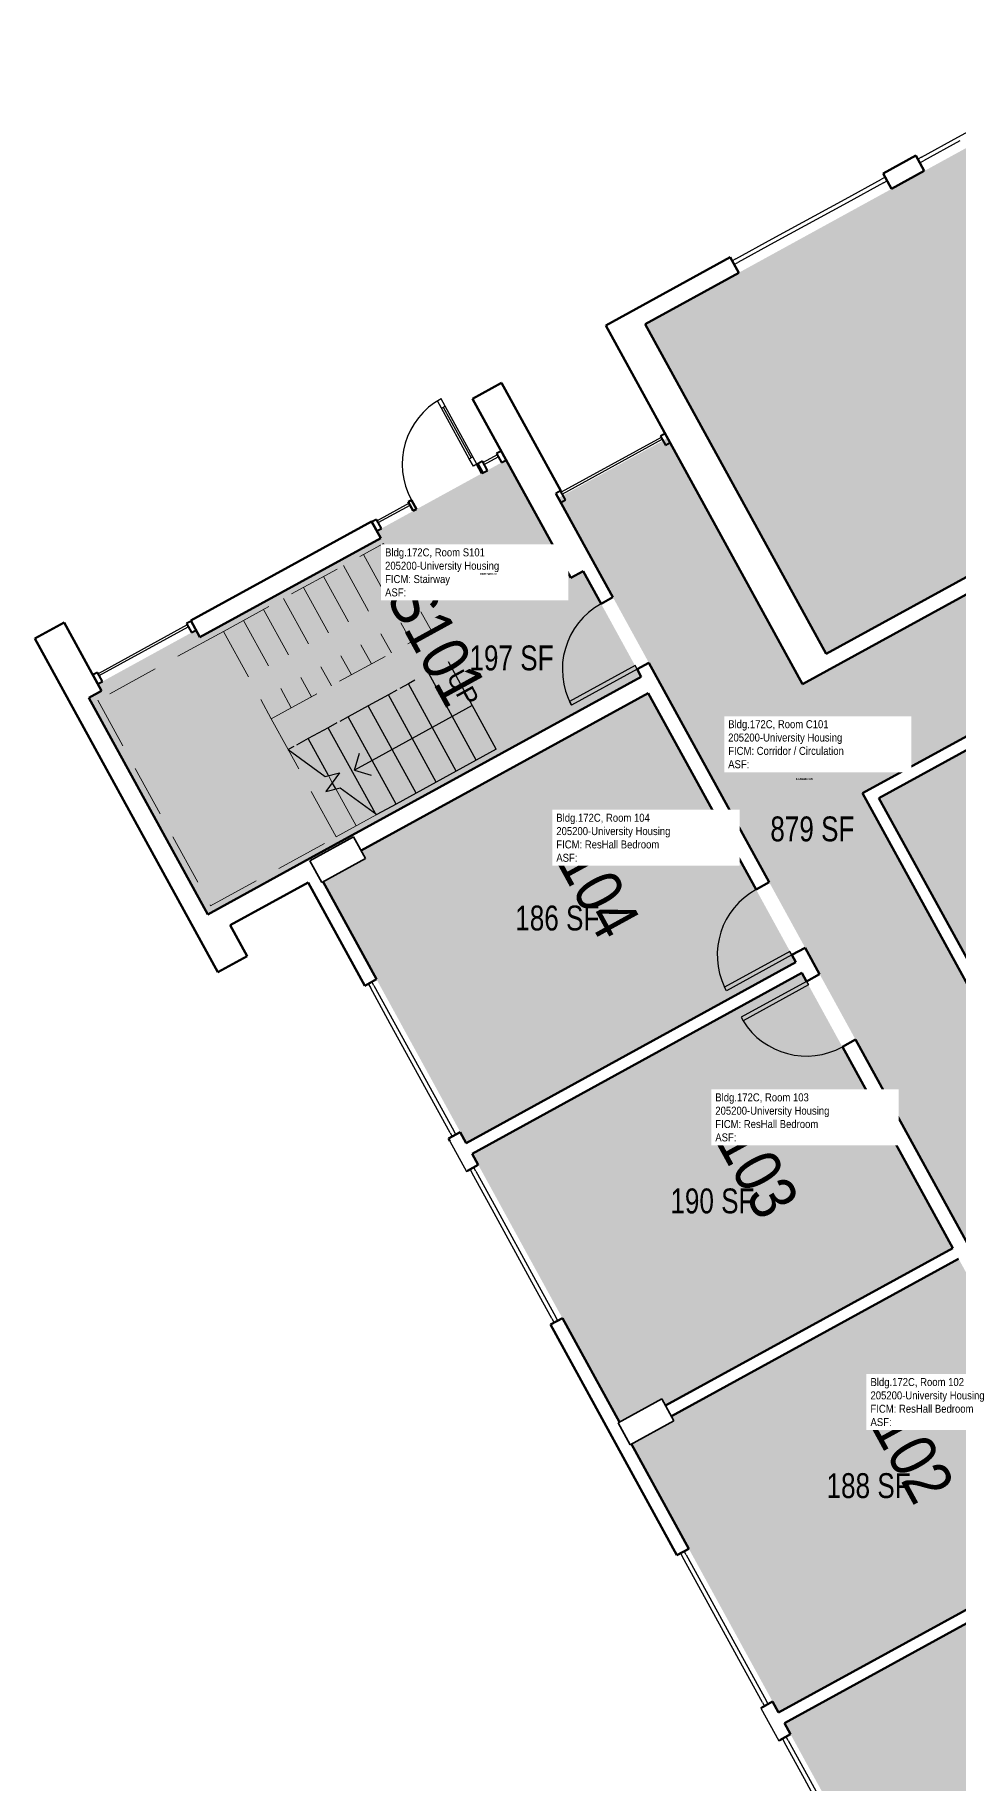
# Model space of a CAD drawing. Header units: inches. Extents: x 69235346 to 69237486, y 27657583 to 27660075.
# Drawn here: x 69235346 to 69235791, y 27659095 to 27659937 of the extents above; entities that cross this region are included whole.
import ezdxf
from ezdxf.enums import TextEntityAlignment as Align

# ---------------------------------------------------------------- set-up
doc = ezdxf.new("R2010")
doc.units = ezdxf.units.IN
doc.header["$LTSCALE"] = 100
doc.header["$MEASUREMENT"] = 0
doc.linetypes.add('DASHED2', pattern=[0.375, 0.25, -0.125])
for name, color, linetype in [('A-COLS', 5, 'CONTINUOUS'), ('A-DOOR', 2, 'CONTINUOUS'), ('A-FLOR', 3, 'CONTINUOUS'), ('A-GLAZ', 1, 'CONTINUOUS'), ('A-IDEN-RNUM', 7, 'CONTINUOUS'), ('A-IDEN-SNUM', 4, 'CONTINUOUS'), ('A-IDEN-VNUM', 4, 'CONTINUOUS'), ('A-WALL', 5, 'CONTINUOUS'), ('AREA-TEXT', 3, 'CONTINUOUS'), ('Rooms-Category-Color', 7, 'CONTINUOUS'), ('Rooms-College-Color', 7, 'CONTINUOUS'), ('Rooms-Department-Color', 7, 'CONTINUOUS'), ('Rooms-Division-Color', 7, 'CONTINUOUS'), ('Rooms-Information', 7, 'CONTINUOUS')]:
    doc.layers.add(name, color=color, linetype=linetype)
doc.styles.add('Arial', font='arial.ttf')
doc.styles.add('CP_AREA', font='arial.ttf', dxfattribs={"height": 15})
doc.styles.add('CP_ROOMSNUMBER', font='arial.ttf', dxfattribs={"height": 1})
doc.styles.add('CP_ROOMVNUMBER', font='arial.ttf', dxfattribs={"width": 0.85, "height": 0.075})

msp = doc.modelspace()

# ---------------------------------------------------------------- hatches: boundary and pattern name
at = {"layer": 'Rooms-Category-Color', "true_color": 0x728ef3}
for points in [[(69235727.57, 27659638.96), (69235981.56, 27659778.27), (69235894.35, 27659937.29), (69235640.35, 27659797.99)], [(69235641.79, 27659620.15), (69235503.37, 27659544.24), (69235505.5, 27659540.34), (69235485.06, 27659529.13), (69235554.1, 27659403.26), (69235712.96, 27659490.39)], [(69235556.92, 27659398.11), (69235627.88, 27659268.73), (69235648.32, 27659279.94), (69235650.09, 27659276.7), (69235788.52, 27659352.62), (69235715.79, 27659485.24)], [(69235791.34, 27659347.47), (69235652.92, 27659271.55), (69235654.09, 27659269.41), (69235633.65, 27659258.2), (69235704.61, 27659128.82), (69235863.47, 27659215.95)], [(69235800.3, 27659002.82), (69235938.73, 27659078.73), (69235916.55, 27659119.17), (69235915.11, 27659121.8), (69235866.3, 27659210.8), (69235707.43, 27659123.67), (69235778.39, 27658994.29), (69235798.83, 27659005.5)]]:
    msp.add_hatch(color=171, dxfattribs=at).paths.add_polyline_path(points)
at = {"layer": 'Rooms-Category-Color', "true_color": 0xadadad}
for points in [[(69235987.47, 27659927.49), (69235934.92, 27659898.67), (69235999.95, 27659780.08), (69235987.08, 27659773.02), (69235729.02, 27659631.5), (69235716.15, 27659624.43), (69235651.11, 27659743.02), (69235600.86, 27659715.46), (69235598.5, 27659714.17), (69235611.91, 27659689.72), (69235616.11, 27659682.06), (69235646.11, 27659627.37), (69235648.15, 27659623.64), (69235648.18, 27659623.58), (69235720.73, 27659491.3), (69235796.29, 27659353.53), (69235871.24, 27659216.86), (69235921.5, 27659125.23), (69235974.1, 27659154.08), (69235971.5, 27659158.82), (69235938.88, 27659218.31), (69235937.36, 27659221.07), (69235835.39, 27659407.01), (69235745, 27659571.83), (69235840.35, 27659624.12), (69235933.07, 27659674.97), (69236028.75, 27659727.45), (69236086.17, 27659622.74), (69236119.14, 27659562.63), (69236221.84, 27659375.38), (69236236.86, 27659347.98), (69236267.35, 27659292.39), (69236267.62, 27659291.9), (69236268.88, 27659289.6), (69236279.97, 27659269.37), (69236284.57, 27659260.99), (69236286.13, 27659258.14), (69236379.21, 27659088.43), (69236379.24, 27659088.37), (69236380.5, 27659086.07), (69236386.67, 27659074.83), (69236399.89, 27659050.72), (69236401.63, 27659047.55), (69236401.66, 27659047.49), (69236441.54, 27658974.77), (69236448.97, 27658961.24), (69236461.03, 27658967.85), (69236491.42, 27658984.52), (69236501.57, 27658990.09), (69236497.85, 27658996.88), (69236520.1, 27659009.09), (69236467.38, 27659105.2), (69236445.13, 27659093), (69236410.66, 27659155.86), (69236335.71, 27659292.53), (69236271.69, 27659409.25), (69236184.87, 27659567.57), (69236121.48, 27659683.14), (69236034.29, 27659842.11), (69236004.68, 27659896.11)], [(69235610.41, 27659678.93), (69235604.39, 27659675.62), (69235600.18, 27659683.29), (69235573.25, 27659732.39), (69235511, 27659698.25), (69235512.86, 27659694.85), (69235425.73, 27659647.07), (69235423.87, 27659650.47), (69235376.47, 27659624.47), (69235378.27, 27659621.18), (69235372.24, 27659617.88), (69235429.53, 27659513.43), (69235476, 27659538.91), (69235475.99, 27659538.92), (69235499.28, 27659551.69), (69235637.65, 27659627.58), (69235638.36, 27659627.97)], [(69235840, 27659617.23), (69235752.97, 27659569.5), (69235840.57, 27659409.78), (69235927.59, 27659457.5)]]:
    msp.add_hatch(color=253, dxfattribs=at).paths.add_polyline_path(points)
at = {"layer": 'Rooms-College-Color', "true_color": 0xadadad}
for points in [[(69235727.57, 27659638.96), (69235981.56, 27659778.27), (69235894.35, 27659937.29), (69235640.35, 27659797.99)], [(69235987.47, 27659927.49), (69235934.92, 27659898.67), (69235999.95, 27659780.08), (69235987.08, 27659773.02), (69235729.02, 27659631.5), (69235716.15, 27659624.43), (69235651.11, 27659743.02), (69235600.86, 27659715.46), (69235598.5, 27659714.17), (69235611.91, 27659689.72), (69235616.11, 27659682.06), (69235646.11, 27659627.37), (69235648.15, 27659623.64), (69235648.18, 27659623.58), (69235720.73, 27659491.3), (69235796.29, 27659353.53), (69235871.24, 27659216.86), (69235921.5, 27659125.23), (69235974.1, 27659154.08), (69235971.5, 27659158.82), (69235938.88, 27659218.31), (69235937.36, 27659221.07), (69235835.39, 27659407.01), (69235745, 27659571.83), (69235840.35, 27659624.12), (69235933.07, 27659674.97), (69236028.75, 27659727.45), (69236086.17, 27659622.74), (69236119.14, 27659562.63), (69236221.84, 27659375.38), (69236236.86, 27659347.98), (69236267.35, 27659292.39), (69236267.62, 27659291.9), (69236268.88, 27659289.6), (69236279.97, 27659269.37), (69236284.57, 27659260.99), (69236286.13, 27659258.14), (69236379.21, 27659088.43), (69236379.24, 27659088.37), (69236380.5, 27659086.07), (69236386.67, 27659074.83), (69236399.89, 27659050.72), (69236401.63, 27659047.55), (69236401.66, 27659047.49), (69236441.54, 27658974.77), (69236448.97, 27658961.24), (69236461.03, 27658967.85), (69236491.42, 27658984.52), (69236501.57, 27658990.09), (69236497.85, 27658996.88), (69236520.1, 27659009.09), (69236467.38, 27659105.2), (69236445.13, 27659093), (69236410.66, 27659155.86), (69236335.71, 27659292.53), (69236271.69, 27659409.25), (69236184.87, 27659567.57), (69236121.48, 27659683.14), (69236034.29, 27659842.11), (69236004.68, 27659896.11)], [(69235610.41, 27659678.93), (69235604.39, 27659675.62), (69235600.18, 27659683.29), (69235573.25, 27659732.39), (69235511, 27659698.25), (69235512.86, 27659694.85), (69235425.73, 27659647.07), (69235423.87, 27659650.47), (69235376.47, 27659624.47), (69235378.27, 27659621.18), (69235372.24, 27659617.88), (69235429.53, 27659513.43), (69235476, 27659538.91), (69235475.99, 27659538.92), (69235499.28, 27659551.69), (69235637.65, 27659627.58), (69235638.36, 27659627.97)], [(69235641.79, 27659620.15), (69235503.37, 27659544.24), (69235505.5, 27659540.34), (69235485.06, 27659529.13), (69235554.1, 27659403.26), (69235712.96, 27659490.39)], [(69235840, 27659617.23), (69235752.97, 27659569.5), (69235840.57, 27659409.78), (69235927.59, 27659457.5)], [(69235556.92, 27659398.11), (69235627.88, 27659268.73), (69235648.32, 27659279.94), (69235650.09, 27659276.7), (69235788.52, 27659352.62), (69235715.79, 27659485.24)], [(69235791.34, 27659347.47), (69235652.92, 27659271.55), (69235654.09, 27659269.41), (69235633.65, 27659258.2), (69235704.61, 27659128.82), (69235863.47, 27659215.95)], [(69235800.3, 27659002.82), (69235938.73, 27659078.73), (69235916.55, 27659119.17), (69235915.11, 27659121.8), (69235866.3, 27659210.8), (69235707.43, 27659123.67), (69235778.39, 27658994.29), (69235798.83, 27659005.5)]]:
    msp.add_hatch(color=253, dxfattribs=at).paths.add_polyline_path(points)
at = {"layer": 'Rooms-Department-Color', "true_color": 0x604aed}
for points in [[(69235727.57, 27659638.96), (69235981.56, 27659778.27), (69235894.35, 27659937.29), (69235640.35, 27659797.99)], [(69235641.79, 27659620.15), (69235503.37, 27659544.24), (69235505.5, 27659540.34), (69235485.06, 27659529.13), (69235554.1, 27659403.26), (69235712.96, 27659490.39)], [(69235556.92, 27659398.11), (69235627.88, 27659268.73), (69235648.32, 27659279.94), (69235650.09, 27659276.7), (69235788.52, 27659352.62), (69235715.79, 27659485.24)], [(69235791.34, 27659347.47), (69235652.92, 27659271.55), (69235654.09, 27659269.41), (69235633.65, 27659258.2), (69235704.61, 27659128.82), (69235863.47, 27659215.95)], [(69235800.3, 27659002.82), (69235938.73, 27659078.73), (69235916.55, 27659119.17), (69235915.11, 27659121.8), (69235866.3, 27659210.8), (69235707.43, 27659123.67), (69235778.39, 27658994.29), (69235798.83, 27659005.5)]]:
    msp.add_hatch(color=173, dxfattribs=at).paths.add_polyline_path(points)
at = {"layer": 'Rooms-Department-Color', "true_color": 0xacacac}
for points in [[(69235987.47, 27659927.49), (69235934.92, 27659898.67), (69235999.95, 27659780.08), (69235987.08, 27659773.02), (69235729.02, 27659631.5), (69235716.15, 27659624.43), (69235651.11, 27659743.02), (69235600.86, 27659715.46), (69235598.5, 27659714.17), (69235611.91, 27659689.72), (69235616.11, 27659682.06), (69235646.11, 27659627.37), (69235648.15, 27659623.64), (69235648.18, 27659623.58), (69235720.73, 27659491.3), (69235796.29, 27659353.53), (69235871.24, 27659216.86), (69235921.5, 27659125.23), (69235974.1, 27659154.08), (69235971.5, 27659158.82), (69235938.88, 27659218.31), (69235937.36, 27659221.07), (69235835.39, 27659407.01), (69235745, 27659571.83), (69235840.35, 27659624.12), (69235933.07, 27659674.97), (69236028.75, 27659727.45), (69236086.17, 27659622.74), (69236119.14, 27659562.63), (69236221.84, 27659375.38), (69236236.86, 27659347.98), (69236267.35, 27659292.39), (69236267.62, 27659291.9), (69236268.88, 27659289.6), (69236279.97, 27659269.37), (69236284.57, 27659260.99), (69236286.13, 27659258.14), (69236379.21, 27659088.43), (69236379.24, 27659088.37), (69236380.5, 27659086.07), (69236386.67, 27659074.83), (69236399.89, 27659050.72), (69236401.63, 27659047.55), (69236401.66, 27659047.49), (69236441.54, 27658974.77), (69236448.97, 27658961.24), (69236461.03, 27658967.85), (69236491.42, 27658984.52), (69236501.57, 27658990.09), (69236497.85, 27658996.88), (69236520.1, 27659009.09), (69236467.38, 27659105.2), (69236445.13, 27659093), (69236410.66, 27659155.86), (69236335.71, 27659292.53), (69236271.69, 27659409.25), (69236184.87, 27659567.57), (69236121.48, 27659683.14), (69236034.29, 27659842.11), (69236004.68, 27659896.11)], [(69235610.41, 27659678.93), (69235604.39, 27659675.62), (69235600.18, 27659683.29), (69235573.25, 27659732.39), (69235511, 27659698.25), (69235512.86, 27659694.85), (69235425.73, 27659647.07), (69235423.87, 27659650.47), (69235376.47, 27659624.47), (69235378.27, 27659621.18), (69235372.24, 27659617.88), (69235429.53, 27659513.43), (69235476, 27659538.91), (69235475.99, 27659538.92), (69235499.28, 27659551.69), (69235637.65, 27659627.58), (69235638.36, 27659627.97)], [(69235840, 27659617.23), (69235752.97, 27659569.5), (69235840.57, 27659409.78), (69235927.59, 27659457.5)]]:
    msp.add_hatch(color=253, dxfattribs=at).paths.add_polyline_path(points)
at = {"layer": 'Rooms-Division-Color', "true_color": 0x604aed}
for points in [[(69235727.57, 27659638.96), (69235981.56, 27659778.27), (69235894.35, 27659937.29), (69235640.35, 27659797.99)], [(69235641.79, 27659620.15), (69235503.37, 27659544.24), (69235505.5, 27659540.34), (69235485.06, 27659529.13), (69235554.1, 27659403.26), (69235712.96, 27659490.39)], [(69235556.92, 27659398.11), (69235627.88, 27659268.73), (69235648.32, 27659279.94), (69235650.09, 27659276.7), (69235788.52, 27659352.62), (69235715.79, 27659485.24)], [(69235791.34, 27659347.47), (69235652.92, 27659271.55), (69235654.09, 27659269.41), (69235633.65, 27659258.2), (69235704.61, 27659128.82), (69235863.47, 27659215.95)], [(69235800.3, 27659002.82), (69235938.73, 27659078.73), (69235916.55, 27659119.17), (69235915.11, 27659121.8), (69235866.3, 27659210.8), (69235707.43, 27659123.67), (69235778.39, 27658994.29), (69235798.83, 27659005.5)]]:
    msp.add_hatch(color=173, dxfattribs=at).paths.add_polyline_path(points)
at = {"layer": 'Rooms-Division-Color', "true_color": 0xadadad}
for points in [[(69235987.47, 27659927.49), (69235934.92, 27659898.67), (69235999.95, 27659780.08), (69235987.08, 27659773.02), (69235729.02, 27659631.5), (69235716.15, 27659624.43), (69235651.11, 27659743.02), (69235600.86, 27659715.46), (69235598.5, 27659714.17), (69235611.91, 27659689.72), (69235616.11, 27659682.06), (69235646.11, 27659627.37), (69235648.15, 27659623.64), (69235648.18, 27659623.58), (69235720.73, 27659491.3), (69235796.29, 27659353.53), (69235871.24, 27659216.86), (69235921.5, 27659125.23), (69235974.1, 27659154.08), (69235971.5, 27659158.82), (69235938.88, 27659218.31), (69235937.36, 27659221.07), (69235835.39, 27659407.01), (69235745, 27659571.83), (69235840.35, 27659624.12), (69235933.07, 27659674.97), (69236028.75, 27659727.45), (69236086.17, 27659622.74), (69236119.14, 27659562.63), (69236221.84, 27659375.38), (69236236.86, 27659347.98), (69236267.35, 27659292.39), (69236267.62, 27659291.9), (69236268.88, 27659289.6), (69236279.97, 27659269.37), (69236284.57, 27659260.99), (69236286.13, 27659258.14), (69236379.21, 27659088.43), (69236379.24, 27659088.37), (69236380.5, 27659086.07), (69236386.67, 27659074.83), (69236399.89, 27659050.72), (69236401.63, 27659047.55), (69236401.66, 27659047.49), (69236441.54, 27658974.77), (69236448.97, 27658961.24), (69236461.03, 27658967.85), (69236491.42, 27658984.52), (69236501.57, 27658990.09), (69236497.85, 27658996.88), (69236520.1, 27659009.09), (69236467.38, 27659105.2), (69236445.13, 27659093), (69236410.66, 27659155.86), (69236335.71, 27659292.53), (69236271.69, 27659409.25), (69236184.87, 27659567.57), (69236121.48, 27659683.14), (69236034.29, 27659842.11), (69236004.68, 27659896.11)], [(69235610.41, 27659678.93), (69235604.39, 27659675.62), (69235600.18, 27659683.29), (69235573.25, 27659732.39), (69235511, 27659698.25), (69235512.86, 27659694.85), (69235425.73, 27659647.07), (69235423.87, 27659650.47), (69235376.47, 27659624.47), (69235378.27, 27659621.18), (69235372.24, 27659617.88), (69235429.53, 27659513.43), (69235476, 27659538.91), (69235475.99, 27659538.92), (69235499.28, 27659551.69), (69235637.65, 27659627.58), (69235638.36, 27659627.97)], [(69235840, 27659617.23), (69235752.97, 27659569.5), (69235840.57, 27659409.78), (69235927.59, 27659457.5)]]:
    msp.add_hatch(color=253, dxfattribs=at).paths.add_polyline_path(points)

# ---------------------------------------------------------------- linework, layer by layer
at = {"layer": 'A-COLS', "lineweight": 35}
for p, q in [((69235478.69, 27659539.33), (69235499.73, 27659550.87)), ((69235499.73, 27659550.87), (69235505.5, 27659540.34)), ((69235484.46, 27659528.8), (69235478.69, 27659539.33)), ((69235505.5, 27659540.34), (69235484.46, 27659528.8)), ((69235627.28, 27659268.4), (69235648.32, 27659279.94)), ((69235648.32, 27659279.94), (69235654.09, 27659269.41)), ((69235633.05, 27659257.87), (69235627.28, 27659268.4)), ((69235654.09, 27659269.41), (69235633.05, 27659257.87))]:
    msp.add_line(p, q, dxfattribs=at)
at = {"layer": 'A-DOOR'}
for p, q in [((69235541.92, 27659761.97), (69235540.17, 27659761.01)), ((69235542.09, 27659757.5), (69235540.17, 27659761.01)), ((69235543.84, 27659758.46), (69235541.92, 27659761.97)), ((69235542.09, 27659757.5), (69235543.84, 27659758.46)), ((69235555.55, 27659732.95), (69235542.09, 27659757.5)), ((69235542.97, 27659757.98), (69235556.43, 27659733.43)), ((69235557.31, 27659733.91), (69235543.84, 27659758.46)), ((69235555.55, 27659732.95), (69235557.31, 27659733.91)), ((69235557.48, 27659729.44), (69235555.55, 27659732.95)), ((69235559.23, 27659730.41), (69235557.31, 27659733.91)), ((69235559.23, 27659730.41), (69235557.48, 27659729.44)), ((69235635.42, 27659633.34), (69235603.85, 27659616.03)), ((69235636.38, 27659631.58), (69235604.82, 27659614.27)), ((69235636.38, 27659631.58), (69235635.42, 27659633.34)), ((69235604.82, 27659614.27), (69235603.85, 27659616.03)), ((69235710.08, 27659495.65), (69235678.56, 27659478.36)), ((69235711.04, 27659493.89), (69235679.52, 27659476.61)), ((69235711.04, 27659493.89), (69235710.08, 27659495.65)), ((69235679.52, 27659476.61), (69235678.56, 27659478.36)), ((69235718.01, 27659481.18), (69235686.5, 27659463.9)), ((69235718.97, 27659479.43), (69235687.46, 27659462.14)), ((69235718.01, 27659481.18), (69235718.97, 27659479.43)), ((69235686.5, 27659463.9), (69235687.46, 27659462.14))]:
    msp.add_line(p, q, dxfattribs=at)
at = {"layer": 'A-DOOR', "lineweight": 25}
for centre, start, end in [((69235559.23, 27659730.41), 118.74191, 208.74191), ((69235636.38, 27659631.58), 118.74191, 208.74191), ((69235711.04, 27659493.89), 118.74191, 205.55717), ((69235718.01, 27659481.18), 211.92664, 298.74191)]:
    msp.add_arc(centre, 36, start, end, dxfattribs=at)
at = {"layer": 'A-FLOR', "linetype": 'DASHED2', "lineweight": 5}
for p, q in [((69235437.04, 27659649.85), (69235514.2, 27659692.16)), ((69235504.55, 27659686.87), (69235527.63, 27659644.79)), ((69235514.2, 27659692.16), (69235537.28, 27659650.08)), ((69235494.91, 27659681.58), (69235517.99, 27659639.5)), ((69235475.62, 27659671.01), (69235498.7, 27659628.92)), ((69235485.26, 27659676.3), (69235508.34, 27659634.21)), ((69235465.97, 27659665.72), (69235489.05, 27659623.63)), ((69235446.68, 27659655.14), (69235469.76, 27659613.05)), ((69235456.33, 27659660.43), (69235479.41, 27659618.34)), ((69235437.04, 27659649.85), (69235376.54, 27659616.67)), ((69235437.04, 27659649.85), (69235460.12, 27659607.76)), ((69235460.12, 27659607.76), (69235537.28, 27659650.08)), ((69235376.54, 27659616.67), (69235430.88, 27659517.59)), ((69235468.29, 27659592.86), (69235460.12, 27659607.76)), ((69235491.38, 27659550.77), (69235468.29, 27659592.86)), ((69235489.52, 27659577.03), (69235487.72, 27659580.32)), ((69235501.02, 27659556.06), (69235491.2, 27659573.97)), ((69235511, 27659561.53), (69235491.38, 27659550.77)), ((69235510.66, 27659561.35), (69235510.27, 27659562.07)), ((69235430.88, 27659517.59), (69235491.38, 27659550.77))]:
    msp.add_line(p, q, dxfattribs=at)
at = {"layer": 'A-FLOR'}
for p, q in [((69235558.89, 27659587.8), (69235535.81, 27659629.88)), ((69235568.53, 27659593.09), (69235545.45, 27659635.17)), ((69235520.68, 27659621.59), (69235516.52, 27659619.3)), ((69235526.16, 27659624.59), (69235522, 27659622.31)), ((69235529.33, 27659626.33), (69235526.16, 27659624.59)), ((69235549.24, 27659582.51), (69235526.16, 27659624.59)), ((69235506.87, 27659614.02), (69235497.23, 27659608.73)), ((69235516.52, 27659619.3), (69235506.87, 27659614.02)), ((69235529.95, 27659571.93), (69235506.87, 27659614.02)), ((69235539.6, 27659577.22), (69235516.52, 27659619.3)), ((69235556.99, 27659614.13), (69235547.35, 27659608.84)), ((69235487.58, 27659603.44), (69235477.94, 27659598.15)), ((69235491.75, 27659605.72), (69235487.58, 27659603.44)), ((69235510.27, 27659562.07), (69235487.58, 27659603.44)), ((69235497.23, 27659608.73), (69235493.06, 27659606.44)), ((69235520.31, 27659566.64), (69235497.23, 27659608.73)), ((69235537.7, 27659603.55), (69235528.06, 27659598.26)), ((69235547.35, 27659608.84), (69235537.7, 27659603.55)), ((69235470.92, 27659594.3), (69235468.29, 27659592.86)), ((69235477.94, 27659598.15), (69235472.24, 27659595.02)), ((69235487.72, 27659580.32), (69235477.94, 27659598.15)), ((69235528.06, 27659598.26), (69235518.41, 27659592.97)), ((69235468.29, 27659592.86), (69235486.02, 27659579.86)), ((69235500.17, 27659582.97), (69235502.54, 27659591.11)), ((69235508.77, 27659587.68), (69235500.17, 27659582.97)), ((69235518.41, 27659592.97), (69235508.77, 27659587.68)), ((69235558.89, 27659587.8), (69235549.24, 27659582.51)), ((69235568.53, 27659593.09), (69235558.89, 27659587.8)), ((69235486.02, 27659579.86), (69235492.97, 27659581.73)), ((69235492.97, 27659581.73), (69235486.32, 27659572.66)), ((69235500.17, 27659582.97), (69235508.31, 27659580.59)), ((69235549.24, 27659582.51), (69235539.6, 27659577.22)), ((69235486.32, 27659572.66), (69235493.28, 27659574.53)), ((69235491.2, 27659573.97), (69235489.52, 27659577.03)), ((69235493.28, 27659574.53), (69235511, 27659561.53)), ((69235529.95, 27659571.93), (69235520.31, 27659566.64)), ((69235539.6, 27659577.22), (69235529.95, 27659571.93)), ((69235520.31, 27659566.64), (69235511, 27659561.53))]:
    msp.add_line(p, q, dxfattribs=at)
at = {"layer": 'A-GLAZ'}
for p, q in [((69235790.99, 27659888.02), (69235826.06, 27659907.26)), ((69235773.46, 27659878.41), (69235790.99, 27659888.02)), ((69235791.95, 27659886.27), (69235774.42, 27659876.65)), ((69235773.46, 27659878.41), (69235771.7, 27659877.45)), ((69235772.66, 27659875.69), (69235774.42, 27659876.65)), ((69235736.63, 27659858.21), (69235754.17, 27659867.83)), ((69235755.13, 27659866.07), (69235737.59, 27659856.46)), ((69235755.92, 27659868.79), (69235754.17, 27659867.83)), ((69235755.13, 27659866.07), (69235756.88, 27659867.04)), ((69235701.56, 27659838.98), (69235736.63, 27659858.21)), ((69235737.59, 27659856.46), (69235702.52, 27659837.22)), ((69235684.02, 27659829.36), (69235701.56, 27659838.98)), ((69235702.52, 27659837.22), (69235684.98, 27659827.61)), ((69235684.02, 27659829.36), (69235682.27, 27659828.4)), ((69235683.23, 27659826.64), (69235684.98, 27659827.61)), ((69235648.08, 27659743.35), (69235599.85, 27659716.9)), ((69235600.33, 27659716.03), (69235648.56, 27659742.48)), ((69235648.56, 27659742.48), (69235648.08, 27659743.35)), ((69235569.02, 27659734.92), (69235562.22, 27659731.19)), ((69235562.22, 27659731.19), (69235562.7, 27659730.31)), ((69235562.7, 27659730.31), (69235569.5, 27659734.04)), ((69235569.5, 27659734.04), (69235569.02, 27659734.92)), ((69235599.85, 27659716.9), (69235600.33, 27659716.03)), ((69235526.49, 27659711.6), (69235511.15, 27659703.18)), ((69235511.63, 27659702.3), (69235526.97, 27659710.72)), ((69235526.97, 27659710.72), (69235526.49, 27659711.6)), ((69235511.15, 27659703.18), (69235511.63, 27659702.3)), ((69235419.63, 27659652.99), (69235376.67, 27659629.43)), ((69235377.15, 27659628.55), (69235420.11, 27659652.11)), ((69235420.11, 27659652.11), (69235419.63, 27659652.99)), ((69235376.67, 27659629.43), (69235377.15, 27659628.55)), ((69235506.87, 27659480.01), (69235507.84, 27659478.25)), ((69235517.45, 27659460.72), (69235507.84, 27659478.25)), ((69235509.59, 27659479.22), (69235508.63, 27659480.97)), ((69235509.59, 27659479.22), (69235519.21, 27659461.68)), ((69235536.69, 27659425.65), (69235517.45, 27659460.72)), ((69235519.21, 27659461.68), (69235538.44, 27659426.61)), ((69235538.44, 27659426.61), (69235548.06, 27659409.07)), ((69235546.31, 27659408.11), (69235536.69, 27659425.65)), ((69235549.02, 27659407.32), (69235548.06, 27659409.07)), ((69235546.31, 27659408.11), (69235547.27, 27659406.36)), ((69235555.92, 27659390.57), (69235556.88, 27659388.82)), ((69235566.5, 27659371.29), (69235556.88, 27659388.82)), ((69235558.64, 27659389.78), (69235557.68, 27659391.54)), ((69235558.64, 27659389.78), (69235568.26, 27659372.25)), ((69235585.74, 27659336.21), (69235566.5, 27659371.29)), ((69235568.26, 27659372.25), (69235587.49, 27659337.17)), ((69235595.35, 27659318.68), (69235585.74, 27659336.21)), ((69235587.49, 27659337.17), (69235597.11, 27659319.64)), ((69235595.35, 27659318.68), (69235596.32, 27659316.92)), ((69235598.07, 27659317.89), (69235597.11, 27659319.64)), ((69235657.39, 27659205.57), (69235658.35, 27659203.82)), ((69235667.96, 27659186.28), (69235658.35, 27659203.82)), ((69235660.1, 27659204.78), (69235659.14, 27659206.53)), ((69235660.1, 27659204.78), (69235669.72, 27659187.24)), ((69235687.2, 27659151.21), (69235667.96, 27659186.28)), ((69235669.72, 27659187.24), (69235688.95, 27659152.17)), ((69235696.82, 27659133.67), (69235687.2, 27659151.21)), ((69235688.95, 27659152.17), (69235698.57, 27659134.64)), ((69235696.82, 27659133.67), (69235697.78, 27659131.92)), ((69235699.53, 27659132.88), (69235698.57, 27659134.64)), ((69235706.43, 27659116.14), (69235707.4, 27659114.38)), ((69235717.01, 27659096.85), (69235707.4, 27659114.38)), ((69235709.15, 27659115.35), (69235708.19, 27659117.1)), ((69235709.15, 27659115.35), (69235718.77, 27659097.81)), ((69235718.77, 27659097.81), (69235738, 27659062.74)), ((69235736.25, 27659061.78), (69235717.01, 27659096.85))]:
    msp.add_line(p, q, dxfattribs=at)
at = {"layer": 'A-GLAZ', "lineweight": 40}
for p, q in [((69235649.91, 27659745.21), (69235647.72, 27659744.01)), ((69235647.72, 27659744.01), (69235650.12, 27659739.63)), ((69235652.31, 27659740.83), (69235649.91, 27659745.21)), ((69235650.12, 27659739.63), (69235652.31, 27659740.83)), ((69235510.79, 27659703.84), (69235508.6, 27659702.64)), ((69235513.19, 27659699.45), (69235510.79, 27659703.84)), ((69235508.6, 27659702.64), (69235511, 27659698.25)), ((69235511, 27659698.25), (69235513.19, 27659699.45)), ((69235376.31, 27659630.09), (69235374.12, 27659628.88)), ((69235374.12, 27659628.88), (69235376.52, 27659624.5)), ((69235378.71, 27659625.7), (69235376.31, 27659630.09)), ((69235376.52, 27659624.5), (69235378.71, 27659625.7))]:
    msp.add_line(p, q, dxfattribs=at)
at = {"layer": 'A-GLAZ', "lineweight": 40, "extrusion": (0, 0, -1)}
for p, q in [((69235561.86, 27659731.85), (69235559.67, 27659730.65)), ((69235559.67, 27659730.65), (69235562.07, 27659726.26)), ((69235564.27, 27659727.46), (69235561.86, 27659731.85)), ((69235570.85, 27659736.78), (69235568.66, 27659735.58)), ((69235568.66, 27659735.58), (69235571.06, 27659731.19)), ((69235571.33, 27659735.9), (69235570.85, 27659736.78)), ((69235571.06, 27659731.19), (69235573.25, 27659732.39)), ((69235562.07, 27659726.26), (69235564.27, 27659727.46)), ((69235599.49, 27659717.56), (69235597.3, 27659716.36)), ((69235597.3, 27659716.36), (69235599.7, 27659711.98)), ((69235601.9, 27659713.18), (69235599.49, 27659717.56)), ((69235599.7, 27659711.98), (69235601.9, 27659713.18)), ((69235421.46, 27659654.85), (69235419.27, 27659653.65)), ((69235419.27, 27659653.65), (69235421.68, 27659649.26)), ((69235423.87, 27659650.47), (69235421.46, 27659654.85)), ((69235421.68, 27659649.26), (69235423.87, 27659650.47))]:
    msp.add_line(p, q, dxfattribs=at)
at = {"layer": 'A-WALL', "lineweight": 50}
for p, q in [((69235770.74, 27659879.2), (69235754.96, 27659870.54)), ((69235774.83, 27659871.75), (69235770.74, 27659879.2)), ((69235754.96, 27659870.54), (69235759.05, 27659863.09)), ((69235759.05, 27659863.09), (69235774.83, 27659871.75)), ((69235681.31, 27659830.15), (69235621.36, 27659797.27)), ((69235685.39, 27659822.7), (69235681.31, 27659830.15)), ((69235640.35, 27659797.99), (69235685.39, 27659822.7)), ((69235621.36, 27659797.27), (69235716.15, 27659624.43)), ((69235727.57, 27659638.96), (69235640.35, 27659797.99)), ((69235571.05, 27659769.68), (69235557.02, 27659761.99)), ((69235599.6, 27659717.62), (69235571.05, 27659769.68)), ((69235557.02, 27659761.99), (69235571.33, 27659735.9)), ((69235559.67, 27659730.65), (69235559.23, 27659730.41)), ((69235559.23, 27659730.41), (69235561.63, 27659726.02)), ((69235562.07, 27659726.26), (69235559.67, 27659730.65)), ((69235571.33, 27659735.9), (69235604.39, 27659675.62)), ((69235561.63, 27659726.02), (69235562.07, 27659726.26)), ((69235527.67, 27659713.09), (69235526.13, 27659712.25)), ((69235526.13, 27659712.25), (69235528.54, 27659707.87)), ((69235530.07, 27659708.71), (69235527.67, 27659713.09)), ((69235616.11, 27659682.06), (69235597.3, 27659716.36)), ((69235863.8, 27659713.68), (69235727.57, 27659638.96)), ((69235528.54, 27659707.87), (69235530.07, 27659708.71)), ((69235716.15, 27659624.43), (69235867.28, 27659707.32)), ((69235508.48, 27659702.86), (69235421.34, 27659655.07)), ((69235512.86, 27659694.85), (69235508.48, 27659702.86)), ((69235425.73, 27659647.07), (69235512.86, 27659694.85)), ((69235604.39, 27659675.62), (69235610.41, 27659678.93)), ((69235610.41, 27659678.93), (69235619.07, 27659663.15)), ((69235624.77, 27659666.27), (69235616.11, 27659682.06)), ((69235619.07, 27659663.15), (69235624.77, 27659666.27)), ((69235360.24, 27659654.06), (69235346.21, 27659646.37)), ((69235378.27, 27659621.18), (69235360.24, 27659654.06)), ((69235421.34, 27659655.07), (69235425.73, 27659647.07)), ((69235346.21, 27659646.37), (69235434.39, 27659485.59)), ((69235638.36, 27659627.97), (69235478.84, 27659540.48)), ((69235642.08, 27659634.71), (69235636.38, 27659631.58)), ((69235636.38, 27659631.58), (69235638.36, 27659627.97)), ((69235700.08, 27659528.95), (69235642.08, 27659634.71)), ((69235372.24, 27659617.88), (69235378.27, 27659621.18)), ((69235641.79, 27659620.15), (69235503.37, 27659544.24)), ((69235641.79, 27659620.15), (69235693.73, 27659525.46)), ((69235429.53, 27659513.43), (69235372.24, 27659617.88)), ((69235802.32, 27659603.26), (69235745, 27659571.83)), ((69235752.97, 27659569.5), (69235805.14, 27659598.11)), ((69235745, 27659571.83), (69235938.76, 27659218.52)), ((69235840.57, 27659409.78), (69235752.97, 27659569.5)), ((69235478.84, 27659540.48), (69235435.61, 27659516.76)), ((69235440.3, 27659508.21), (69235477.83, 27659528.8)), ((69235477.83, 27659528.8), (69235505.12, 27659479.05)), ((69235510.82, 27659482.17), (69235485.06, 27659529.13)), ((69235693.73, 27659525.46), (69235700.08, 27659528.95)), ((69235435.55, 27659516.73), (69235429.53, 27659513.43)), ((69235448.41, 27659493.28), (69235440.3, 27659508.21)), ((69235434.39, 27659485.59), (69235448.41, 27659493.28)), ((69235717.4, 27659497.38), (69235711.04, 27659493.89)), ((69235711.04, 27659493.89), (69235712.96, 27659490.39)), ((69235724.37, 27659484.67), (69235717.4, 27659497.38)), ((69235712.96, 27659490.39), (69235554.1, 27659403.26)), ((69235556.92, 27659398.11), (69235715.79, 27659485.24)), ((69235715.79, 27659485.24), (69235718.01, 27659481.18)), ((69235718.01, 27659481.18), (69235724.37, 27659484.67)), ((69235505.12, 27659479.05), (69235510.82, 27659482.17)), ((69235741.68, 27659453.1), (69235735.32, 27659449.62)), ((69235850.6, 27659254.51), (69235741.68, 27659453.1)), ((69235735.32, 27659449.62), (69235788.52, 27659352.62)), ((69235551.21, 27659408.52), (69235545.51, 27659405.4)), ((69235545.51, 27659405.4), (69235546.18, 27659404.19)), ((69235554.1, 27659403.26), (69235551.21, 27659408.52)), ((69235554.66, 27659389.88), (69235559.87, 27659392.74)), ((69235559.87, 27659392.74), (69235556.92, 27659398.11)), ((69235788.52, 27659352.62), (69235650.09, 27659276.7)), ((69235652.92, 27659271.55), (69235791.34, 27659347.47)), ((69235600.38, 27659318.87), (69235594.68, 27659315.74)), ((69235627.88, 27659268.73), (69235600.38, 27659318.87)), ((69235594.68, 27659315.74), (69235655.63, 27659204.61)), ((69235661.33, 27659207.74), (69235633.65, 27659258.2)), ((69235863.47, 27659215.95), (69235704.61, 27659128.82)), ((69235655.63, 27659204.61), (69235661.33, 27659207.74)), ((69235707.43, 27659123.67), (69235866.3, 27659210.8)), ((69235701.72, 27659134.08), (69235696.02, 27659130.96)), ((69235696.02, 27659130.96), (69235696.09, 27659130.84)), ((69235704.61, 27659128.82), (69235701.72, 27659134.08)), ((69235710.38, 27659118.3), (69235707.43, 27659123.67)), ((69235705.17, 27659115.45), (69235710.38, 27659118.3))]:
    msp.add_line(p, q, dxfattribs=at)
at = {"layer": 'A-WALL'}
for p, q in [((69235546.18, 27659404.19), (69235554.17, 27659389.61)), ((69235554.17, 27659389.61), (69235554.66, 27659389.88)), ((69235655.66, 27659204.57), (69235656.57, 27659205.06)), ((69235696.93, 27659131.46), (69235696.02, 27659130.96)), ((69235696.09, 27659130.84), (69235704.68, 27659115.18)), ((69235704.68, 27659115.18), (69235705.17, 27659115.45))]:
    msp.add_line(p, q, dxfattribs=at)

# ---------------------------------------------------------------- texts
at = {"layer": 'A-FLOR', "style": 'Arial'}
msp.add_text('UP', height=9, rotation=298.74191, dxfattribs=at).set_placement((69235544.32, 27659628.13))
at = {"layer": 'A-IDEN-RNUM', "style": 'CP_ROOMSNUMBER'}
for s, p in [('S101-00', (69235560.68, 27659676.97)), ('C101-00', (69235713.02, 27659578.24)), ('0104-00', (69235597.47, 27659538.76)), ('0103-00', (69235674.1, 27659404)), ('0102-00', (69235748.89, 27659266.8))]:
    msp.add_text(s, height=1, dxfattribs=at).set_placement(p)
at = {"layer": 'A-IDEN-SNUM', "style": 'CP_ROOMSNUMBER'}
for s, p in [('172CS10100', (69235560.68, 27659676.97)), ('172CC10100', (69235713.02, 27659578.24)), ('172C010400', (69235597.47, 27659538.76)), ('172C010300', (69235674.1, 27659404)), ('172C010200', (69235748.89, 27659266.8))]:
    msp.add_text(s, height=1, dxfattribs=at).set_placement(p)
at = {"layer": 'A-IDEN-VNUM', "style": 'CP_ROOMVNUMBER', "width": 0.85}
for s, p in [('S101', (69235514.95, 27659666.65)), ('104', (69235597.47, 27659538.76)), ('103', (69235674.1, 27659404)), ('102', (69235748.89, 27659266.8))]:
    msp.add_text(s, height=22.5, rotation=298.74191, dxfattribs=at).set_placement(p)
at = {"layer": 'AREA-TEXT', "style": 'CP_AREA', "width": 0.75}
for s, p in [('197 SF', (69235575.87, 27659637.06)), ('879 SF', (69235720.87, 27659554.65)), ('186 SF', (69235597.95, 27659511.71)), ('190 SF', (69235672.72, 27659375.36)), ('188 SF', (69235747.98, 27659238.15))]:
    msp.add_text(s, height=12, dxfattribs=at).set_placement(p, align=Align.MIDDLE_CENTER)

# ---------------------------------------------------------------- next in the draw order: texts
at = {"layer": 'Rooms-Information', "char_height": 3.8571, "width": 86.4, "attachment_point": 7, "style": 'CP_ROOMVNUMBER', "bg_fill": 3, "box_fill_scale": 1.5, "bg_fill_color": 256, "bg_fill_true_color": 13158600, "bg_fill_transparency": 0}
for s, insert in [('Bldg.172C, Room S101^M^J205200-University Housing^M^JFICM: Stairway^M^JASF: ', (69235514.95, 27659666.65)), ('Bldg.172C, Room C101^M^J205200-University Housing^M^JFICM: Corridor / Circulation^M^JASF: ', (69235680.31, 27659583.85)), ('Bldg.172C, Room 104^M^J205200-University Housing^M^JFICM: ResHall Bedroom^M^JASF: ', (69235597.47, 27659538.76)), ('Bldg.172C, Room 103^M^J205200-University Housing^M^JFICM: ResHall Bedroom^M^JASF: ', (69235674.1, 27659404)), ('Bldg.172C, Room 102^M^J205200-University Housing^M^JFICM: ResHall Bedroom^M^JASF: ', (69235748.89, 27659266.8))]:
    msp.add_mtext(s, dxfattribs=dict(at, insert=insert))

doc.saveas('drawing.dxf')
